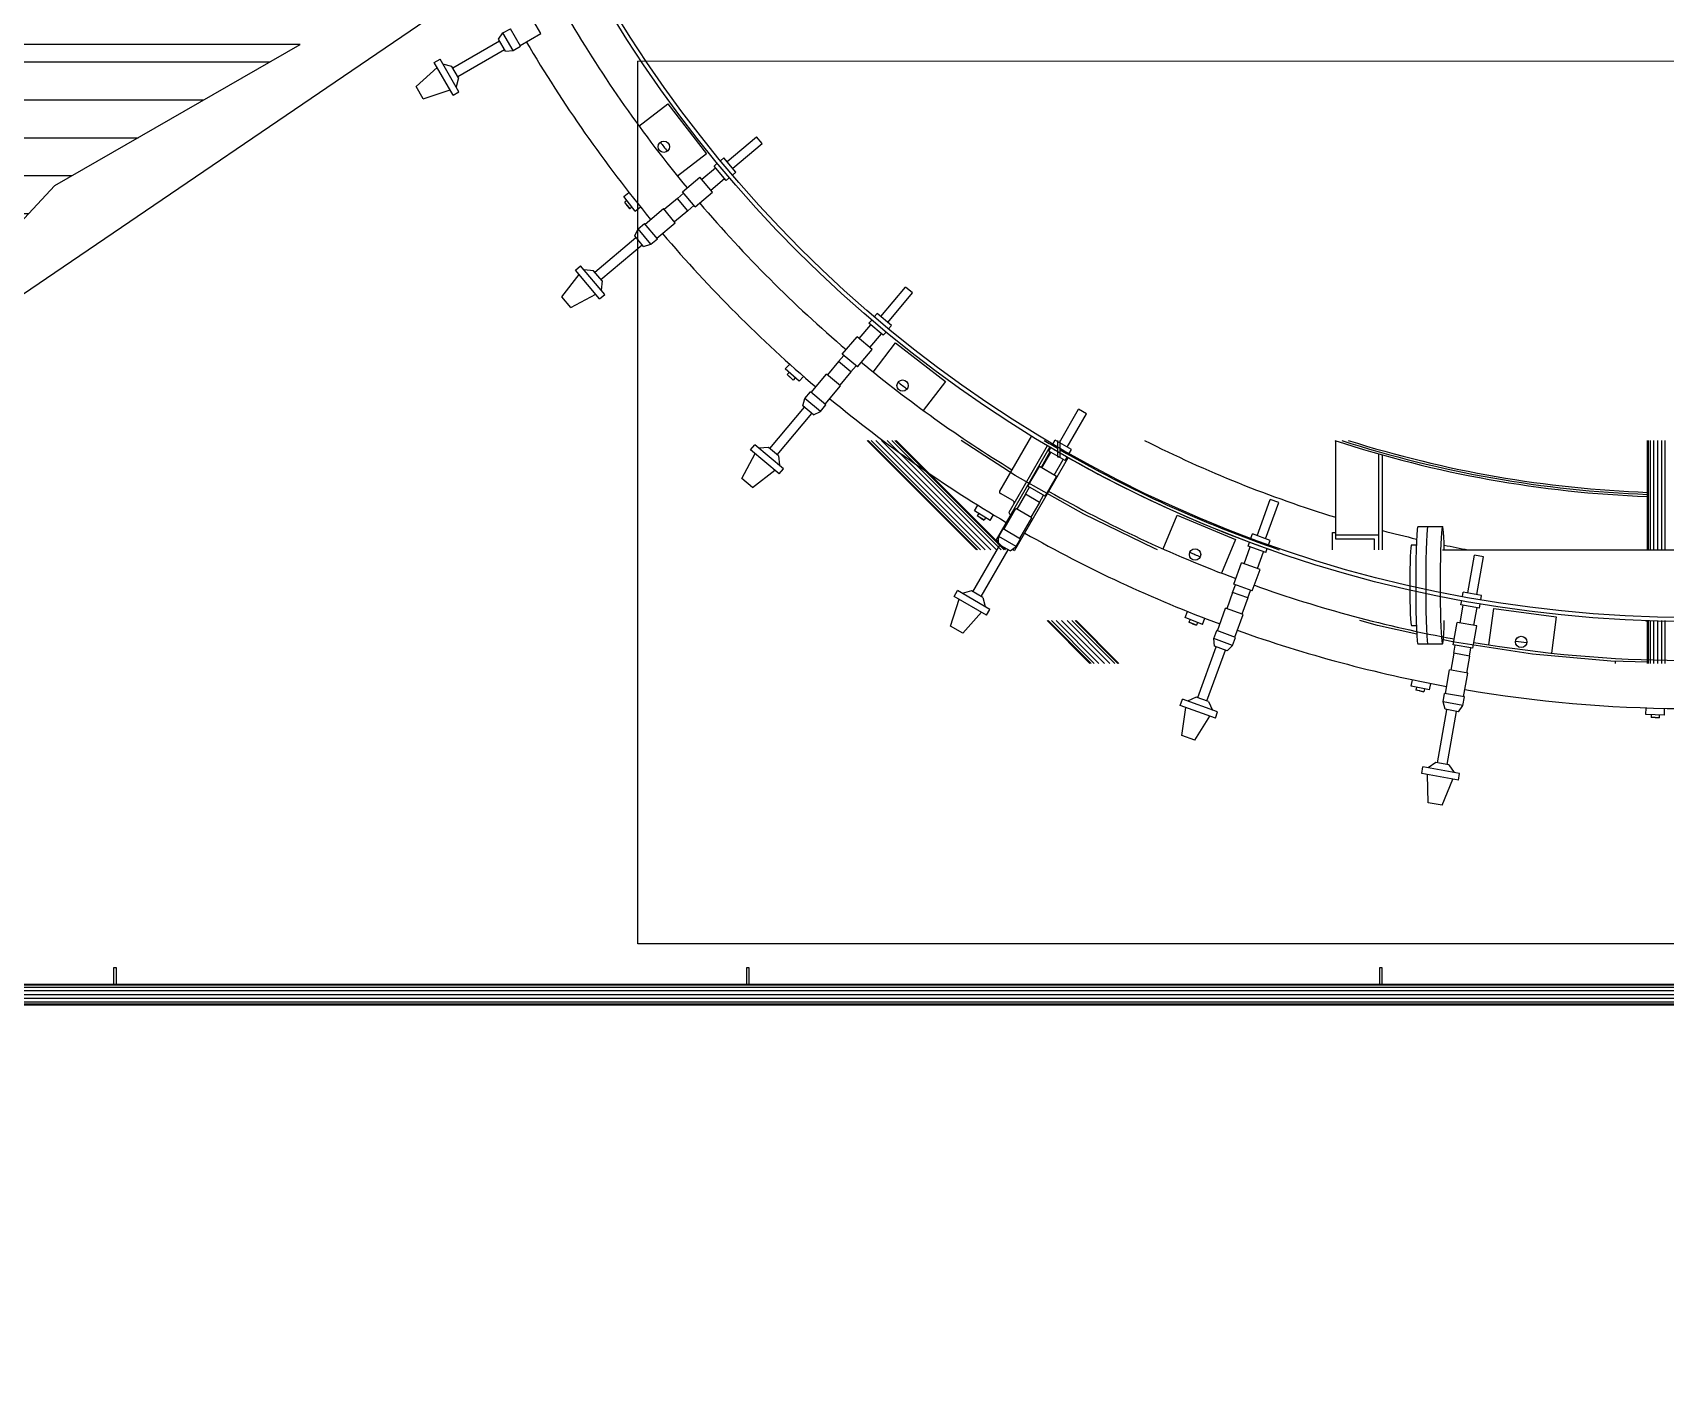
# Model space of a CAD drawing. Header units: metres. Extents: x 0 to 63075, y 0 to 44550.
# Drawn here: x 57802 to 58384, y 40929 to 41407 of the extents above; entities that cross this region are included whole.
import ezdxf

# ---------------------------------------------------------------- set-up
doc = ezdxf.new("R2010")
doc.units = ezdxf.units.M
doc.header["$LTSCALE"] = 75
for name, color, linetype in [('GSB', 7, 'Continuous'), ('ML6', 1, 'Continuous'), ('SDM', 7, 'Continuous'), ('SL1', 8, 'Continuous')]:
    doc.layers.add(name, color=color, linetype=linetype)
doc.styles.add('ROMANS', font='ROMANS.SHX')
doc.dimstyles.new('75___1-75', dxfattribs={"dimscale": 75, "dimtxt": 2.5, "dimasz": 2, "dimexe": 1.5, "dimexo": 1, "dimgap": 0.5, "dimtad": 1, "dimdec": 0, "dimzin": 12, "dimtxsty": 'ROMANS', "dimcen": 0, "dimclrd": 256, "dimclre": 256, "dimclrt": 3, "dimazin": 3, "dimtfac": 1, "dimtdec": 0, "dimtmove": 0, "dimatfit": 0, "dimfxl": 1, "dimlwd": -1, "dimlwe": -1, "dimarcsym": 0})

# ---------------------------------------------------------------- blocks, each defined once
blk = doc.blocks.new('A$C6bae614f')
at = {"layer": 'SL1'}
h = blk.add_hatch(dxfattribs=at)
h.set_pattern_fill('_USER', color=256, scale=90, angle=-0.0019, style=0, pattern_type=0)
h.set_pattern_definition([(359.99813, (316281.97, -18363.04), (0.00294, 90), [])])
h.paths.add_polyline_path([(399710.1, 50524), (396216.1, 50524.1), (396991.5, 50137.4), (397400.3, 49635.6), (398015.3, 49509.6), (398627.6, 49652.2), (399127.1, 50189.3)])
for p, q in [((400282.4, 50550.7), (400260.4, 50588.8)), ((400182, 50536.9), (400192.6, 50551.8)), ((400198.3, 50508.6), (400182, 50536.9)), ((400192.6, 50551.8), (400210.2, 50561.9)), ((400216.5, 50510.4), (400192.6, 50551.8)), ((400234.1, 50520.6), (400210.2, 50561.9)), ((400233.1, 50522.2), (400282.4, 50550.7)), ((400073.4, 50468.7), (400184.4, 50532.8)), ((400084.9, 50448.7), (400195.9, 50512.8)), ((400198.3, 50508.6), (400216.5, 50510.4)), ((400216.5, 50510.4), (400234.1, 50520.6)), ((399986.1, 50424.4), (400036.3, 50469.4)), ((400029.4, 50481.3), (400043.1, 50489.2)), ((400073.9, 50404.3), (400029.4, 50481.3)), ((400087.6, 50412.2), (400043.1, 50489.2)), ((400071.4, 50472.2), (400049.6, 50478)), ((400086.9, 50445.3), (400071.4, 50472.2)), ((400513.2, 48387.2), (400513.3, 50484.4)), ((404924.6, 50484.3), (400513.3, 50484.4)), ((400002.9, 50395.3), (399986.1, 50424.4)), ((400086.9, 50445.3), (400081.1, 50423.5)), ((400002.9, 50395.3), (400067, 50416.3)), ((400073.9, 50404.3), (400087.6, 50412.2)), ((400515.8, 50330.6), (400584.8, 50383.6)), ((400584.8, 50383.6), (400676.1, 50264.6)), ((400725.2, 50246.3), (400795.1, 50305.1)), ((400808.8, 50288.7), (400795.1, 50305.1)), ((400676.1, 50264.6), (400607.1, 50211.6)), ((400738.8, 50230.1), (400808.8, 50288.7)), ((400665.1, 50204), (400697.9, 50231.4)), ((400694.3, 50235.6), (400702.1, 50242.1)), ((400722.9, 50201.5), (400694.3, 50235.6)), ((400709.3, 50248.2), (400717.7, 50255.2)), ((400746.3, 50221.1), (400717.7, 50255.2)), ((400619.2, 50174.2), (400660.8, 50209.1)), ((400691, 50173.1), (400660.8, 50209.1)), ((400686.7, 50178.3), (400719.4, 50205.7)), ((400722.9, 50201.5), (400730.7, 50208)), ((400737.9, 50214.1), (400746.3, 50221.1)), ((400479.7, 50163.2), (400491.9, 50172.8)), ((400506.8, 50128.6), (400479.7, 50163.2)), ((400487.3, 50153.5), (400481.9, 50149.3)), ((400493.8, 50134.1), (400481.9, 50149.3)), ((400487.8, 50141.7), (400481.9, 50149.3)), ((400607.3, 50158.4), (400575.7, 50132.2)), ((400607.3, 50158.4), (400622.1, 50170.8)), ((400631.7, 50129.2), (400607.3, 50158.4)), ((400649.4, 50138.2), (400619.2, 50174.2)), ((400649.4, 50138.2), (400691, 50173.1)), ((400487.8, 50141.7), (400493.8, 50134.1)), ((400499.2, 50138.4), (400493.8, 50134.1)), ((400506.8, 50128.6), (400519.3, 50138.4)), ((400530.4, 50097.7), (400574, 50134.3)), ((400602.2, 50100.6), (400574, 50134.3)), ((400631.7, 50129.2), (400600.4, 50102.7)), ((400631.7, 50129.2), (400646.6, 50141.6)), ((400505.7, 50069.6), (400513.6, 50086.1)), ((400526.7, 50044.6), (400505.7, 50069.6)), ((400513.6, 50086.1), (400529.2, 50099.2)), ((400544.3, 50049.5), (400513.6, 50086.1)), ((400559.8, 50062.6), (400529.2, 50099.2)), ((400558.6, 50064), (400602.2, 50100.6)), ((400410.6, 49983.6), (400508.8, 50066)), ((400425.4, 49965.9), (400523.6, 50048.3)), ((400526.7, 50044.6), (400544.3, 50049.5)), ((400544.3, 50049.5), (400559.8, 50062.6)), ((400365.1, 49988.4), (400377.2, 49998.5)), ((400434.4, 49930.4), (400377.2, 49998.5)), ((400332.4, 49924.8), (400374, 49977.8)), ((400422.2, 49920.3), (400365.1, 49988.4)), ((400408, 49986.7), (400385.6, 49988.6)), ((400428, 49962.8), (400408, 49986.7)), ((400428, 49962.8), (400426, 49940.4)), ((400354, 49899.1), (400332.4, 49924.8)), ((400354, 49899.1), (400413.4, 49930.8)), ((400422.2, 49920.3), (400434.4, 49930.4)), ((401091.1, 49877.8), (401149.8, 49947.7)), ((401107.4, 49864.1), (401166.1, 49934)), ((401166.1, 49934), (401149.8, 49947.7)), ((401075.2, 49876.9), (401082.2, 49885.2)), ((401116.3, 49856.6), (401082.2, 49885.2)), ((401039.3, 49825.6), (401066.8, 49858.4)), ((401062.6, 49861.9), (401069.1, 49869.6)), ((401096.7, 49833.3), (401062.6, 49861.9)), ((401065, 49804.1), (401092.5, 49836.8)), ((401096.7, 49833.3), (401103.2, 49841)), ((401109.3, 49848.3), (401116.3, 49856.6)), ((400999.3, 49788.4), (401034.2, 49830)), ((401070.2, 49799.8), (401034.2, 49830)), ((401035.3, 49758.2), (401070.2, 49799.8)), ((401072.7, 49746), (401125.6, 49815)), ((401125.6, 49815), (401244.6, 49723.7)), ((400863.8, 49753.3), (400874.2, 49764.8)), ((400990.2, 49770.7), (400963.8, 49739.4)), ((400990.2, 49770.7), (401002.7, 49785.5)), ((401019.4, 49746.2), (400990.2, 49770.7)), ((401035.3, 49758.2), (400999.3, 49788.4)), ((401019.4, 49746.2), (401031.9, 49761)), ((400896.5, 49723.9), (400863.8, 49753.3)), ((400873, 49745.1), (400868.3, 49740)), ((400882.7, 49727), (400868.3, 49740)), ((400875.5, 49733.5), (400868.3, 49740)), ((400875.5, 49733.5), (400882.7, 49727)), ((400887.3, 49732.2), (400882.7, 49727)), ((400896.5, 49723.9), (400907.1, 49735.7)), ((400925, 49697.6), (400961.6, 49741.2)), ((400995.3, 49712.9), (400961.6, 49741.2)), ((401019.4, 49746.2), (400993.2, 49714.7)), ((401244.6, 49723.7), (401191.7, 49654.7)), ((400905.6, 49665.6), (400910.5, 49683.2)), ((400910.5, 49683.2), (400923.6, 49698.8)), ((400947.1, 49652.5), (400910.5, 49683.2)), ((400960.2, 49668.1), (400923.6, 49698.8)), ((400958.8, 49669.3), (400995.3, 49712.9)), ((400826.9, 49564.4), (400909.3, 49662.6)), ((400844.6, 49549.5), (400927, 49647.7)), ((400930.6, 49644.6), (400905.6, 49665.6)), ((400930.6, 49644.6), (400947.1, 49652.5)), ((400947.1, 49652.5), (400960.2, 49668.1)), ((401515.5, 49578.3), (401561.1, 49657.4)), ((401533.8, 49567.7), (401579.6, 49646.8)), ((401579.6, 49646.8), (401561.1, 49657.4)), ((400781.3, 49561.2), (400791.5, 49573.3)), ((400859.6, 49516.2), (400791.5, 49573.3)), ((400823.9, 49567), (400801.4, 49565)), ((400847.7, 49547), (400823.9, 49567)), ((401317.9, 49323.5), (401058, 49583.5)), ((401320.5, 49323.5), (401060.6, 49583.5)), ((401328, 49323.5), (401068.1, 49583.5)), ((401339.2, 49323.5), (401079.3, 49583.5)), ((401352.4, 49323.5), (401092.5, 49583.5)), ((401365.6, 49323.5), (401105.7, 49583.5)), ((401376.8, 49323.5), (401116.9, 49583.5)), ((401384.3, 49323.5), (401124.4, 49583.5)), ((401127, 49583.5), (401386.9, 49323.5)), ((401410.2, 49500.3), (401281.6, 49583.5)), ((401492.5, 49568.1), (401364.9, 49347.1)), ((401448.9, 49594.2), (401373, 49462.7)), ((401395.8, 49413.3), (401487, 49571.3)), ((401490.1, 49557.7), (401495.2, 49566.5)), ((401499.9, 49574.7), (401505.4, 49584.2)), ((401543.9, 49561.9), (401505.4, 49584.2)), ((401510.6, 49583.5), (401510.6, 49544.4)), ((401516.9, 49544.4), (401516.9, 49583.5)), ((402172.3, 49349.2), (402172.3, 49582.8)), ((402913.5, 49323.5), (402913.5, 49583.4)), ((402915.4, 49323.5), (402915.4, 49583.4)), ((402920.7, 49323.5), (402920.7, 49583.4)), ((402928.6, 49323.5), (402928.6, 49583.4)), ((402937.9, 49323.5), (402937.9, 49583.4)), ((402947.2, 49323.5), (402947.3, 49583.4)), ((402955.2, 49323.5), (402955.2, 49583.4)), ((400760.1, 49492.9), (400791.9, 49552.3)), ((400849.4, 49504.1), (400781.3, 49561.2)), ((400847.7, 49547), (400849.6, 49524.5)), ((401536.5, 49542.7), (401408.9, 49321.7)), ((401492.9, 49556.1), (401471.6, 49519.2)), ((401473.5, 49518), (401494.9, 49555)), ((401528.7, 49535.5), (401490.1, 49557.7)), ((401502.6, 49501.2), (401523.9, 49538.2)), ((401510.6, 49544.4), (401516.9, 49544.4)), ((401528.7, 49535.5), (401533.7, 49544.2)), ((401538.5, 49552.5), (401543.9, 49561.9)), ((402273.9, 49551.7), (402273.9, 49323.5)), ((402283.4, 49323.5), (402283.4, 49549)), ((400785.8, 49471.3), (400760.1, 49492.9)), ((400785.8, 49471.3), (400838.8, 49512.9)), ((400849.4, 49504.1), (400859.6, 49516.2)), ((401573.2, 49408.3), (401410.2, 49500.3)), ((401440.6, 49474.4), (401467.7, 49521.4)), ((401508.4, 49497.9), (401467.7, 49521.4)), ((401481.3, 49450.9), (401508.4, 49497.9)), ((401404.5, 49440.4), (401375.6, 49457.2)), ((401434.7, 49455.4), (401414.1, 49419.9)), ((401434.7, 49455.4), (401444.4, 49472.1)), ((401467.7, 49436.3), (401434.7, 49455.4)), ((401481.3, 49450.9), (401440.6, 49474.4)), ((401467.7, 49436.3), (401477.4, 49453.1)), ((401313.2, 49416.3), (401321.4, 49429.5)), ((401350.5, 49393.1), (401313.2, 49416.3)), ((401323.7, 49409.8), (401320, 49403.9)), ((401383.2, 49372.1), (401411.7, 49421.3)), ((401449.8, 49399.3), (401411.7, 49421.3)), ((401467.7, 49436.3), (401447.4, 49400.7)), ((401741.5, 49326.4), (401573.2, 49408.3)), ((401985.4, 49357.1), (402016.6, 49443)), ((402005.3, 49349.9), (402036.6, 49435.7)), ((402036.6, 49435.7), (402016.6, 49443)), ((401336.4, 49393.7), (401320, 49403.9)), ((401328.2, 49398.8), (401320, 49403.9)), ((401328.2, 49398.8), (401336.4, 49393.7)), ((401340, 49399.6), (401336.4, 49393.7)), ((401350.5, 49393.1), (401358.9, 49406.5)), ((401371.4, 49355.4), (401381.6, 49373)), ((401423, 49349.1), (401381.6, 49373)), ((401398.3, 49407.7), (401399.5, 49407)), ((401421.3, 49350.1), (401449.8, 49399.3)), ((401761.9, 49325.5), (401795.2, 49405.8)), ((401795.2, 49405.8), (401933.7, 49348.4)), ((402367.8, 49379.1), (402425.9, 49379.1)), ((401309.7, 49223.9), (401373.8, 49334.8)), ((401364.9, 49347.1), (401370.3, 49344)), ((401369.7, 49337.2), (401371.4, 49355.4)), ((401397.9, 49320.9), (401369.7, 49337.2)), ((401412.8, 49331.5), (401371.4, 49355.4)), ((401397.9, 49320.9), (401412.8, 49331.5)), ((401412.8, 49331.5), (401423, 49349.1)), ((401933.7, 49348.4), (401900.5, 49268.1)), ((401954.6, 49290.5), (401969.2, 49330.6)), ((401964, 49332.5), (401967.5, 49341.9)), ((402005.8, 49317.3), (401964, 49332.5)), ((401970.7, 49350.9), (401974.5, 49361.1)), ((402016.3, 49345.9), (401974.5, 49361.1)), ((402012.5, 49335.7), (402016.3, 49345.9)), ((402164.9, 49323.5), (402164.9, 49364.7)), ((402164.9, 49364.7), (402172.3, 49364.7)), ((402273.9, 49358.7), (402172.3, 49358.7)), ((402264.4, 49349.2), (402172.3, 49349.2)), ((402264.4, 49323.5), (402264.4, 49349.2)), ((402352, 49335.4), (402363.8, 49335.4)), ((401329.7, 49212.3), (401393.8, 49323.3)), ((401403.5, 49324.9), (401408.9, 49321.7)), ((401748.4, 49323.5), (401741.5, 49326.4)), ((401929.7, 49241.7), (401948.2, 49292.8)), ((401992.4, 49276.7), (401948.2, 49292.8)), ((401986.1, 49279), (402000.7, 49319.1)), ((402005.8, 49317.3), (402009.3, 49326.7)), ((402425.9, 49323.5), (405347.8, 49323.4)), ((402486.6, 49220.9), (402502.4, 49310.9)), ((402523.4, 49307.2), (402502.4, 49310.9)), ((402507.5, 49217.2), (402523.4, 49307.2)), ((401973.8, 49225.7), (401992.4, 49276.7)), ((401265.3, 49212.8), (401273.2, 49226.5)), ((401350.2, 49182), (401273.2, 49226.5)), ((401306.3, 49225.8), (401284.5, 49220)), ((401333.2, 49210.3), (401306.3, 49225.8)), ((401927.2, 49222), (401913.1, 49183.6)), ((401927.2, 49222), (401933.8, 49240.2)), ((401963, 49209), (401927.2, 49222)), ((401973.8, 49225.7), (401929.7, 49241.7)), ((401963, 49209), (401969.6, 49227.2)), ((402473.2, 49212.2), (402475.1, 49223)), ((402518.9, 49215.2), (402475.1, 49223)), ((402517, 49204.5), (402518.9, 49215.2)), ((401256.3, 49141.9), (401277.3, 49205.9)), ((401342.3, 49168.3), (401265.3, 49212.8)), ((401285.4, 49125.1), (401330.4, 49175.2)), ((401333.2, 49210.3), (401339, 49188.5)), ((401342.3, 49168.3), (401350.2, 49182)), ((401814.4, 49162.5), (401820.1, 49176.8)), ((401891, 49131), (401910.4, 49184.5)), ((401951.8, 49169.5), (401910.4, 49184.5)), ((401963, 49209), (401949.1, 49170.4)), ((402467.8, 49149.9), (402475.2, 49192)), ((402469.8, 49192.9), (402471.6, 49202.8)), ((402513.6, 49185.2), (402469.8, 49192.9)), ((402500.8, 49144.1), (402508.2, 49186.1)), ((402513.6, 49185.2), (402515.4, 49195.1)), ((402536.5, 49097.6), (402547.8, 49183.8)), ((402547.8, 49183.8), (402696.5, 49164.2)), ((401285.4, 49125.1), (401256.3, 49141.9)), ((401587.9, 49053.5), (401486.2, 49155.3)), ((401590.5, 49053.5), (401488.8, 49155.3)), ((401598, 49053.5), (401496.3, 49155.3)), ((401609.2, 49053.5), (401507.5, 49155.3)), ((401622.4, 49053.5), (401520.7, 49155.3)), ((401635.6, 49053.5), (401533.9, 49155.3)), ((401646.8, 49053.5), (401545.1, 49155.3)), ((401654.3, 49053.5), (401552.6, 49155.3)), ((401555.2, 49155.3), (401656.9, 49053.5)), ((401855.1, 49146.1), (401814.4, 49162.5)), ((401825.8, 49157.9), (401823.2, 49151.5)), ((401841.1, 49144.2), (401823.2, 49151.5)), ((401832.1, 49147.8), (401823.2, 49151.5)), ((401832.1, 49147.8), (401841.1, 49144.2)), ((401843.7, 49150.7), (401841.1, 49144.2)), ((401855.1, 49146.1), (401861, 49160.8)), ((401932.3, 49116), (401951.8, 49169.5)), ((402271.8, 49143.4), (402229.3, 49155.2)), ((402364.7, 49123.4), (402271.8, 49143.4)), ((402352, 49143.3), (402363.7, 49143.3)), ((402451.7, 49097.6), (402461.2, 49151.1)), ((402507.4, 49142.9), (402461.2, 49151.1)), ((402498, 49089.4), (402507.4, 49142.9)), ((402696.5, 49164.2), (402685.2, 49078)), ((402913.5, 49053.5), (402913.5, 49155.2)), ((402915.4, 49053.5), (402915.4, 49155.2)), ((402920.6, 49053.5), (402920.7, 49155.2)), ((402928.6, 49053.5), (402928.6, 49155.2)), ((402937.9, 49053.5), (402937.9, 49155.2)), ((402947.2, 49053.5), (402947.2, 49155.2)), ((402955.2, 49053.5), (402955.2, 49155.2)), ((401882.2, 49112.6), (401889.2, 49131.7)), ((401927.1, 49096.3), (401882.2, 49112.6)), ((401883.7, 49094.4), (401882.2, 49112.6)), ((401934.1, 49115.3), (401889.2, 49131.7)), ((401927.1, 49096.3), (401934.1, 49115.3)), ((402367.8, 49099.7), (402425.9, 49099.7)), ((402454.8, 49104.1), (402428, 49109.8)), ((402498, 49089.4), (402451.7, 49097.6)), ((402639.9, 49075.9), (402454.8, 49104.1)), ((401844.3, 48972.3), (401888.1, 49092.7)), ((401866, 48964.4), (401909.9, 49084.8)), ((401914.3, 49083.2), (401883.7, 49094.4)), ((401914.3, 49083.2), (401927.1, 49096.3)), ((402452.8, 49077.8), (402445.5, 49037.4)), ((402452.8, 49077.8), (402456.1, 49096.8)), ((402490.3, 49071.1), (402452.8, 49077.8)), ((402490.3, 49071.1), (402483.3, 49030.7)), ((402490.3, 49071.1), (402493.6, 49090.2)), ((402826.3, 49059), (402639.9, 49075.9)), ((402913.5, 49056.3), (402826.3, 49059)), ((402836.6, 49058.7), (402836.6, 49053.5)), ((402432.8, 48981.9), (402442.7, 49037.9)), ((402486.1, 49030.3), (402442.7, 49037.9)), ((402476.2, 48974.2), (402486.1, 49030.3)), ((402351.9, 48999.5), (402355.1, 49014.7)), ((402394.9, 48990.4), (402351.9, 48999.5)), ((402364, 48997), (402362.5, 48990.2)), ((402381.5, 48986.2), (402362.5, 48990.2)), ((402372, 48988.1), (402362.5, 48990.2)), ((402372, 48988.1), (402381.5, 48986.2)), ((402382.9, 48993), (402381.5, 48986.2)), ((402394.9, 48990.4), (402398.2, 49005.9)), ((402427.5, 48962.2), (402431, 48982.2)), ((402478, 48973.9), (402431, 48982.2)), ((401802.5, 48953.7), (401807.9, 48968.6)), ((401886.1, 48923.3), (401802.5, 48953.7)), ((401806, 48882.3), (401815.5, 48949)), ((401891.5, 48938.2), (401807.9, 48968.6)), ((401840.6, 48973.7), (401820.2, 48964.1)), ((401869.8, 48963.1), (401840.6, 48973.7)), ((401869.8, 48963.1), (401879.3, 48942.6)), ((402414.5, 48817.4), (402436.7, 48943.6)), ((402474.5, 48953.9), (402427.5, 48962.2)), ((402432, 48944.5), (402427.5, 48962.2)), ((402464.2, 48938.8), (402432, 48944.5)), ((402464.2, 48938.8), (402474.5, 48953.9)), ((402474.5, 48953.9), (402478, 48973.9)), ((402909.7, 48932.4), (402910.2, 48947.9)), ((402953.6, 48930.9), (402954.1, 48946.7)), ((401837.5, 48870.8), (401873.1, 48928)), ((401886.1, 48923.3), (401891.5, 48938.2)), ((402437.2, 48813.4), (402459.5, 48939.6)), ((402953.6, 48930.9), (402909.7, 48932.4)), ((402922, 48932), (402921.7, 48925)), ((402941, 48924.4), (402921.7, 48925)), ((402931.4, 48924.7), (402921.7, 48925)), ((402931.4, 48924.7), (402941, 48924.4)), ((402941.2, 48931.3), (402941, 48924.4)), ((401837.5, 48870.8), (401806, 48882.3)), ((402376.5, 48791.9), (402379.3, 48807.5)), ((402464.1, 48776.4), (402376.5, 48791.9)), ((402466.8, 48792), (402379.3, 48807.5)), ((402392.3, 48722.1), (402390.1, 48789.5)), ((402410.5, 48818.1), (402392.1, 48805.2)), ((402441.1, 48812.7), (402410.5, 48818.1)), ((402441.1, 48812.7), (402454, 48794.3)), ((402464.1, 48776.4), (402466.8, 48792)), ((402425.4, 48716.3), (402450.5, 48778.8)), ((402425.4, 48716.3), (402392.3, 48722.1)), ((404924.5, 48387.1), (400513.2, 48387.2)), ((399267.1, 48330.4), (399267.1, 48291.3)), ((399273.5, 48330.4), (399267.1, 48330.4)), ((399273.5, 48291.3), (399273.5, 48330.4)), ((400778, 48330.4), (400771.6, 48330.4)), ((400771.6, 48330.4), (400771.6, 48291.3)), ((400778, 48291.3), (400778, 48330.4)), ((402276.1, 48330.3), (402276.1, 48291.2)), ((402282.5, 48330.3), (402276.1, 48330.3)), ((402282.5, 48291.2), (402282.5, 48330.3)), ((377937.3, 48284.9), (411365.7, 48283.8)), ((377942.2, 48290.2), (411365.7, 48289.1)), ((377948.1, 48292), (411365.7, 48290.9)), ((377932.9, 48267.6), (411365.7, 48266.5)), ((377934, 48277), (411365.7, 48275.9)), ((411365.7, 48257.2), (377934, 48258.3)), ((377937.3, 48250.4), (411058.5, 48249.3)), ((377942.2, 48245.1), (411052.9, 48244)), ((377948.1, 48243.2), (411051.7, 48242.1))]:
    blk.add_line(p, q, dxfattribs=at)
blk.add_lwpolyline([(399710.1, 50524), (396216.1, 50524.1), (396991.5, 50137.4), (397400.3, 49635.6), (398015.3, 49509.6), (398627.6, 49652.2), (399127.1, 50189.3)], close=True, dxfattribs=at)
for centre, radius in [((403014.5, 52153.3), 3000), ((403014.5, 52153.3), 2990.5), ((400574.9, 50281.4), 13.5), ((401142.5, 49713.8), 13.5), ((401837.7, 49312.4), 13.5), ((402613, 49104.6), 13.5)]:
    blk.add_circle(centre, radius, dxfattribs=at)
for radius, start, end in [(3092.8, 210.4334, 219.5629), (3207.1, 210.3912, 219.6051), (3075, 217.2466, 217.7497), (3092.8, 220.4334, 229.5629), (3207.1, 220.3912, 229.6051), (3092.8, 230.4334, 238.5864), (3075, 232.2466, 232.7497), (3207.1, 230.3912, 239.5444), (3000, 238.9388, 239.9134), (2993.5, 239.146, 239.8413), (2878.5, 243.2243, 252.9874), (2705, 251.8134, 267.8604), (2700, 252.1393, 267.8565), (2695.2, 252.456, 267.8527), (2993.5, 239.9818, 250.9637), (3000, 240.0535, 250.6071), (3092.8, 240.4687, 249.5629), (2878.5, 255.287, 256.9463), (3207.1, 240.4519, 249.6051), (2878.5, 258.2827, 259.4464), (3075, 247.2466, 247.7497), (3092.8, 250.4334, 259.5629), (3000, 267.9584, 268.0707), (3207.1, 250.3912, 259.6051), (3092.8, 260.4334, 269.5629), (3075, 262.2466, 262.7497), (3207.1, 260.3912, 269.6051)]:
    blk.add_arc((403014.5, 52153.3), radius, start, end, dxfattribs=at)
for centre, major_axis, ratio, start_param, end_param in [((401377.3, 49460.2), (-4.33, 2.5), 0.707107, 0, 1.570796), ((401400.1, 49410.8), (-4.33, 2.5), 0.707107, 0, 1.570796), ((401402.4, 49436.8), (5.2, -3), 0.707107, 0, 1.570796), ((402367.8, 49239.4), (0, 139.7), 0.039582, 0, 1.570796), ((402391.6, 49239.4), (0, 139.7), 0.039582, 0, 1.570796), ((402425.9, 49239.4), (0, 139.7), 0.039582, 5.358734, 7.853982), ((402352, 49239.4), (0, 96), 0.039582, 0, 1.570796), ((402352, 49239.4), (0, -96), 0.039582, 4.712389, 6.283185), ((402367.8, 49239.4), (0, -139.7), 0.039582, 4.712389, 6.283185), ((402391.6, 49239.4), (0, -139.7), 0.039582, 4.712389, 6.283185), ((402425.9, 49239.4), (0, -139.7), 0.039582, 4.712389, 7.207637)]:
    blk.add_ellipse(centre, major_axis=major_axis, ratio=ratio, start_param=start_param, end_param=end_param, dxfattribs=at)
blk = doc.blocks.new('zw$15D4')
at = {"layer": 'ML6', "xscale": 0.2502808837766805, "yscale": 0.2502808837766805, "zscale": 0.2502808837766805}
blk.add_blockref('A$C6bae614f', (-85544.74, -3177.34), dxfattribs=at)

msp = doc.modelspace()

# ---------------------------------------------------------------- block references
at = {"layer": 'GSB', "xscale": 0.6000000000000068, "yscale": 0.6000000000000068, "zscale": 0.6000000000000068}
msp.add_blockref('zw$15D4', (49200, 35721.63), dxfattribs=at)

# ---------------------------------------------------------------- leaders
at = {"layer": 'SDM'}
msp.add_leader([(52766.71, 37891.88), (59453.13, 42438.72), (62243.43, 42438.72)], dimstyle='75___1-75', override={"dimtad": 0}, dxfattribs=at)

doc.saveas('drawing.dxf')
